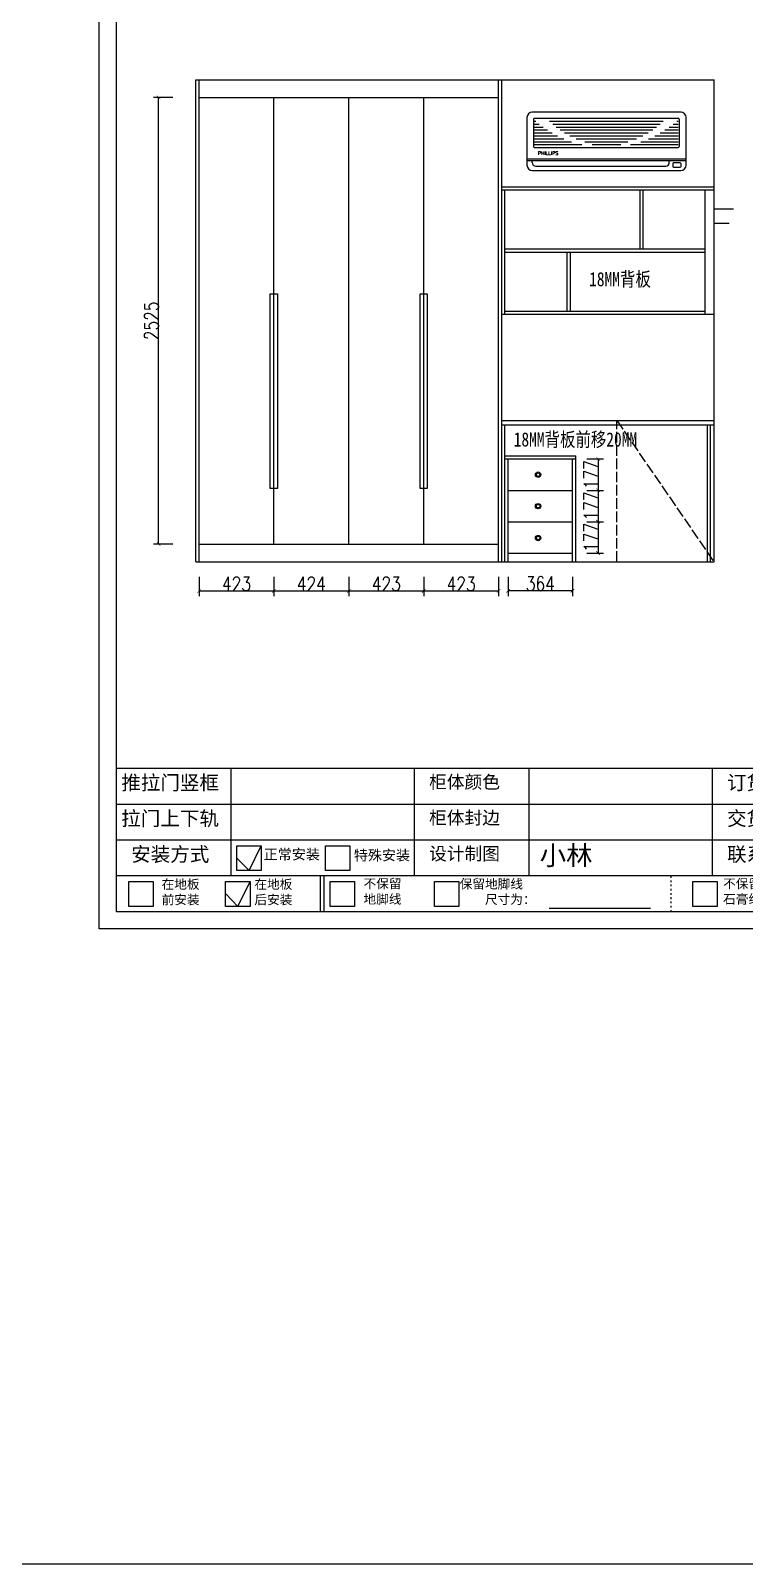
# Model space of a CAD drawing. Header units: millimetres. Extents: x 3255186 to 3429179, y -984851 to -941485.
# Drawn here: x 3338870 to 3342904, y -984851 to -976184 of the extents above; entities that cross this region are included whole.
import ezdxf

# ---------------------------------------------------------------- set-up
doc = ezdxf.new("R2010")
doc.units = ezdxf.units.MM
doc.header["$PDMODE"] = 35
doc.linetypes.add('ACAD_ISO02W100', pattern=[15, 12, -3])
doc.linetypes.add('ACAD_ISO03W100', pattern=[30, 12, -18])
doc.layers.add('块', color=7, linetype='Continuous', lineweight=30)
doc.styles.add('COMPLEX', font='COMPLEX.shx')
doc.styles.add('DIM_FONT', font='SIMPLEX.shx', dxfattribs={"width": 0.8})
doc.styles.add('ROMANS', font='romans')
doc.styles.get("Standard").update_dxf_attribs({"font": 'acaderef.shx', "bigfont": 'bigfont.shx'})
doc.styles.add('新宋体', font='', dxfattribs={"height": 80})
doc.styles.add('标注用字体', font='', dxfattribs={"height": 70})
doc.styles.get('新宋体').set_extended_font_data('NSimSun')
doc.styles.get('标注用字体').set_extended_font_data('FangSong_GB2312')
doc.dimstyles.new('ISO-25', dxfattribs={"dimtxt": 80, "dimasz": 20, "dimexe": 30, "dimexo": 80, "dimtad": 1, "dimdec": 0, "dimtxsty": 'DIM_FONT', "dimblk": 'ARCHTICK', "dimcen": 2.5, "dimadec": 0, "dimazin": 0, "dimtfac": 1, "dimtdec": 0, "dimtmove": 1, "dimatfit": 3, "dimfxl": 80, "dimfxlon": 1, "dimarcsym": 0})

# ---------------------------------------------------------------- blocks, each defined once
blk = doc.blocks.new('锥子')
at = {"color": 4}
for p, q in [((90555.7, 17302.7), (90555.7, 17032.7)), ((91425.7, 17332.7), (90585.7, 17332.7)), ((91455.7, 17032.7), (91455.7, 17302.7)), ((90555.7, 17059), (91455.7, 17059)), ((90585.7, 17002.7), (91425.7, 17002.7))]:
    blk.add_line(p, q, dxfattribs=at)
at = {"color": 8, "linetype": 'ByBlock'}
for p, q in [((90592.4, 17293.1), (90592.4, 17138.7)), ((90597.4, 17298.1), (91410.2, 17298.1)), ((90597.4, 17281.6), (90605.4, 17281.6)), ((90597.4, 17265.1), (90625.5, 17265.1)), ((90597.4, 17248.5), (90647.4, 17248.5)), ((90683.6, 17281.6), (91325.8, 17281.6)), ((90701.2, 17265.1), (91308.3, 17265.1)), ((90720.8, 17248.5), (91288.7, 17248.5)), ((91360.2, 17248.5), (91410.2, 17248.5)), ((91382.1, 17265.1), (91410.2, 17265.1)), ((91402.2, 17281.6), (91410.2, 17281.6)), ((91415.2, 17293.1), (91415.2, 17138.7)), ((90597.4, 17232), (90671.6, 17232)), ((90597.4, 17215.4), (90698.6, 17215.4)), ((90597.4, 17198.9), (90729.3, 17198.9)), ((90597.4, 17182.4), (90764.9, 17182.4)), ((90597.4, 17165.8), (90808.3, 17165.8)), ((90742.9, 17232), (91266.5, 17232)), ((90768.2, 17215.4), (91241.2, 17215.4)), ((90797.9, 17198.9), (91211.5, 17198.9)), ((90834.3, 17182.4), (91175.2, 17182.4)), ((90883.1, 17165.8), (91126.4, 17165.8)), ((91199.3, 17165.8), (91410.2, 17165.8)), ((91242.7, 17182.4), (91410.2, 17182.4)), ((91278.4, 17198.9), (91410.2, 17198.9)), ((91309, 17215.4), (91410.2, 17215.4)), ((91336, 17232), (91410.2, 17232)), ((90597.4, 17149.3), (90866.6, 17149.3)), ((90597.4, 17133.7), (91410.2, 17133.7)), ((90923.5, 17149.3), (91086, 17149.3)), ((91141, 17149.3), (91410.2, 17149.3)), ((90555.7, 17069), (91455.7, 17069)), ((90585.7, 17048.1), (90585.7, 17059)), ((90605.7, 17028.1), (91340.3, 17028.1)), ((91360.3, 17048.1), (91360.3, 17059)), ((91379.4, 17041.2), (91379.4, 17027.1)), ((91422.5, 17046.2), (91384.4, 17046.2)), ((91384.4, 17022.1), (91422.5, 17022.1)), ((91427.5, 17027.1), (91427.5, 17041.2))]:
    blk.add_line(p, q, dxfattribs=at)
at = {"color": 4}
for centre, start, end in [((90585.7, 17302.7), 90, 180), ((91425.7, 17302.7), 0, 90), ((90585.7, 17032.7), 180, 270), ((91425.7, 17032.7), 270, 0)]:
    blk.add_arc(centre, 30, start, end, dxfattribs=at)
at = {"color": 8, "linetype": 'ByBlock'}
for centre, radius, start, end in [((90597.4, 17293.1), 5, 90, 180), ((91410.2, 17293.1), 5, 0, 90), ((90597.4, 17138.7), 5, 180, 270), ((91410.2, 17138.7), 5, 270, 0), ((90605.7, 17048.1), 20, 180, 270), ((91340.3, 17048.1), 20, 270, 0), ((91384.4, 17041.2), 5, 90, 180), ((91384.4, 17027.1), 5, 180, 270), ((91422.5, 17041.2), 5, 0, 90), ((91422.5, 17027.1), 5, 270, 0)]:
    blk.add_arc(centre, radius, start, end, dxfattribs=at)
at = {"color": 8, "linetype": 'ByBlock', "style": 'COMPLEX'}
blk.add_text('PHILLIPS', height=20, dxfattribs=at).set_placement((90618.1, 17091.1))
blk = doc.blocks.new('_ArchTick')
at = {"color": 0, "linetype": 'ByBlock', "const_width": 0.15}
blk.add_lwpolyline([(-0.5, -0.5), (0.5, 0.5)], dxfattribs=at)
blk = doc.blocks.new('*D536')
at = {"color": 0, "lineweight": -2, "ltscale": 5}
for p, q in [((3339673.8, -976561.4), (3339563.8, -976561.4)), ((3339593.8, -979086.4), (3339593.8, -976561.4)), ((3339673.8, -979086.4), (3339563.8, -979086.4))]:
    blk.add_line(p, q, dxfattribs=at)
at = {"layer": 'Defpoints', "color": 0, "ltscale": 5}
for p in [(3339593.8, -976561.4), (3340244.8, -976561.4), (3340244.8, -979086.4)]:
    blk.add_point(p, dxfattribs=at)
at = {"color": 0, "lineweight": -2, "ltscale": 5, "xscale": 20, "yscale": 20, "zscale": 20}
for p, rotation in [((3339593.8, -976561.4), 90), ((3339593.8, -979086.4), 270)]:
    blk.add_blockref('_ArchTick', p, dxfattribs=dict(at, rotation=rotation))
at = {"color": 0, "ltscale": 5, "insert": (3339553.2, -977823.9), "char_height": 80, "attachment_point": 5, "rotation": 90, "style": 'DIM_FONT'}
blk.add_mtext('2525', dxfattribs=at)
blk = doc.blocks.new('*D537')
at = {"color": 0, "lineweight": -2, "ltscale": 5}
for p, q in [((3339822.3, -979270.5), (3339822.3, -979380.5)), ((3340244.8, -979270.5), (3340244.8, -979380.5)), ((3339822.3, -979350.5), (3340244.8, -979350.5))]:
    blk.add_line(p, q, dxfattribs=at)
at = {"layer": 'Defpoints', "color": 0, "ltscale": 5}
for p in [(3339822.3, -979086.4), (3340244.8, -979086.4), (3340244.8, -979350.5)]:
    blk.add_point(p, dxfattribs=at)
at = {"color": 0, "lineweight": -2, "ltscale": 5, "xscale": 20, "yscale": 20, "zscale": 20, "rotation": 180}
blk.add_blockref('_ArchTick', (3339822.3, -979350.5), dxfattribs=at)
at = {"color": 0, "lineweight": -2, "ltscale": 5, "xscale": 20, "yscale": 20, "zscale": 20}
blk.add_blockref('_ArchTick', (3340244.8, -979350.5), dxfattribs=at)
at = {"color": 0, "ltscale": 5, "insert": (3340033.6, -979309.8), "char_height": 80, "attachment_point": 5, "style": 'DIM_FONT'}
blk.add_mtext('423', dxfattribs=at)
blk = doc.blocks.new('*D538')
at = {"color": 0, "lineweight": -2, "ltscale": 5}
for p, q in [((3340244.8, -979270.5), (3340244.8, -979380.5)), ((3340668.8, -979270.5), (3340668.8, -979380.5)), ((3340244.8, -979350.5), (3340668.8, -979350.5))]:
    blk.add_line(p, q, dxfattribs=at)
at = {"layer": 'Defpoints', "color": 0, "ltscale": 5}
for p in [(3340244.8, -979086.4), (3340668.8, -979086.4), (3340668.8, -979350.5)]:
    blk.add_point(p, dxfattribs=at)
at = {"color": 0, "lineweight": -2, "ltscale": 5, "xscale": 20, "yscale": 20, "zscale": 20, "rotation": 180}
blk.add_blockref('_ArchTick', (3340244.8, -979350.5), dxfattribs=at)
at = {"color": 0, "lineweight": -2, "ltscale": 5, "xscale": 20, "yscale": 20, "zscale": 20}
blk.add_blockref('_ArchTick', (3340668.8, -979350.5), dxfattribs=at)
at = {"color": 0, "ltscale": 5, "insert": (3340456.8, -979309.8), "char_height": 80, "attachment_point": 5, "style": 'DIM_FONT'}
blk.add_mtext('424', dxfattribs=at)
blk = doc.blocks.new('*D539')
at = {"color": 0, "lineweight": -2, "ltscale": 5}
for p, q in [((3340668.8, -979270.5), (3340668.8, -979380.5)), ((3341092, -979270.5), (3341092, -979380.5)), ((3340668.8, -979350.5), (3341092, -979350.5))]:
    blk.add_line(p, q, dxfattribs=at)
at = {"layer": 'Defpoints', "color": 0, "ltscale": 5}
for p in [(3340668.8, -979086.4), (3341092, -979086.4), (3341092, -979350.5)]:
    blk.add_point(p, dxfattribs=at)
at = {"color": 0, "lineweight": -2, "ltscale": 5, "xscale": 20, "yscale": 20, "zscale": 20, "rotation": 180}
blk.add_blockref('_ArchTick', (3340668.8, -979350.5), dxfattribs=at)
at = {"color": 0, "lineweight": -2, "ltscale": 5, "xscale": 20, "yscale": 20, "zscale": 20}
blk.add_blockref('_ArchTick', (3341092, -979350.5), dxfattribs=at)
at = {"color": 0, "ltscale": 5, "insert": (3340880.4, -979309.8), "char_height": 80, "attachment_point": 5, "style": 'DIM_FONT'}
blk.add_mtext('423', dxfattribs=at)
blk = doc.blocks.new('*D540')
at = {"color": 0, "lineweight": -2, "ltscale": 5}
for p, q in [((3341092, -979270.5), (3341092, -979380.5)), ((3341515.3, -979270.5), (3341515.3, -979380.5)), ((3341092, -979350.5), (3341515.3, -979350.5))]:
    blk.add_line(p, q, dxfattribs=at)
at = {"layer": 'Defpoints', "color": 0, "ltscale": 5}
for p in [(3341092, -979086.4), (3341515.3, -979086.4), (3341515.3, -979350.5)]:
    blk.add_point(p, dxfattribs=at)
at = {"color": 0, "lineweight": -2, "ltscale": 5, "xscale": 20, "yscale": 20, "zscale": 20, "rotation": 180}
blk.add_blockref('_ArchTick', (3341092, -979350.5), dxfattribs=at)
at = {"color": 0, "lineweight": -2, "ltscale": 5, "xscale": 20, "yscale": 20, "zscale": 20}
blk.add_blockref('_ArchTick', (3341515.3, -979350.5), dxfattribs=at)
at = {"color": 0, "ltscale": 5, "insert": (3341303.7, -979309.8), "char_height": 80, "attachment_point": 5, "style": 'DIM_FONT'}
blk.add_mtext('423', dxfattribs=at)
blk = doc.blocks.new('*D541')
at = {"color": 0, "lineweight": -2, "ltscale": 5}
for p, q in [((3341569.3, -979269.7), (3341569.3, -979379.7)), ((3341933.3, -979269.7), (3341933.3, -979379.7)), ((3341933.3, -979349.7), (3341569.3, -979349.7))]:
    blk.add_line(p, q, dxfattribs=at)
at = {"layer": 'Defpoints', "color": 0, "ltscale": 5}
for p in [(3341569.3, -979136.4), (3341933.3, -979136.4), (3341569.3, -979349.7)]:
    blk.add_point(p, dxfattribs=at)
at = {"color": 0, "lineweight": -2, "ltscale": 5, "xscale": 20, "yscale": 20, "zscale": 20, "rotation": 180}
blk.add_blockref('_ArchTick', (3341569.3, -979349.7), dxfattribs=at)
at = {"color": 0, "lineweight": -2, "ltscale": 5, "xscale": 20, "yscale": 20, "zscale": 20}
blk.add_blockref('_ArchTick', (3341933.3, -979349.7), dxfattribs=at)
at = {"color": 0, "ltscale": 5, "insert": (3341751.3, -979309.1), "char_height": 80, "attachment_point": 5, "style": 'DIM_FONT'}
blk.add_mtext('364', dxfattribs=at)
blk = doc.blocks.new('*D542')
at = {"color": 0, "lineweight": -2, "ltscale": 5}
for p, q in [((3342013.3, -978604.4), (3342107.6, -978604.4)), ((3342077.6, -978604.4), (3342077.6, -978781.8)), ((3342013.3, -978781.8), (3342107.6, -978781.8))]:
    blk.add_line(p, q, dxfattribs=at)
at = {"layer": 'Defpoints', "color": 0, "ltscale": 5}
for p in [(3341933.3, -978604.4), (3341933.3, -978781.8), (3342077.6, -978781.8)]:
    blk.add_point(p, dxfattribs=at)
at = {"color": 0, "lineweight": -2, "ltscale": 5, "xscale": 20, "yscale": 20, "zscale": 20}
for p, rotation in [((3342077.6, -978604.4), 90), ((3342077.6, -978781.8), 270)]:
    blk.add_blockref('_ArchTick', p, dxfattribs=dict(at, rotation=rotation))
at = {"color": 0, "ltscale": 5, "insert": (3342037, -978693.1), "char_height": 80, "attachment_point": 5, "rotation": 90, "style": 'DIM_FONT'}
blk.add_mtext('177', dxfattribs=at)
blk = doc.blocks.new('*D543')
at = {"color": 0, "lineweight": -2, "ltscale": 5}
for p, q in [((3342013.3, -978781.8), (3342107.6, -978781.8)), ((3342077.6, -978781.8), (3342077.6, -978959.1)), ((3342013.3, -978959.1), (3342107.6, -978959.1))]:
    blk.add_line(p, q, dxfattribs=at)
at = {"layer": 'Defpoints', "color": 0, "ltscale": 5}
for p in [(3341933.3, -978781.8), (3341933.3, -978959.1), (3342077.6, -978959.1)]:
    blk.add_point(p, dxfattribs=at)
at = {"color": 0, "lineweight": -2, "ltscale": 5, "xscale": 20, "yscale": 20, "zscale": 20}
for p, rotation in [((3342077.6, -978781.8), 90), ((3342077.6, -978959.1), 270)]:
    blk.add_blockref('_ArchTick', p, dxfattribs=dict(at, rotation=rotation))
at = {"color": 0, "ltscale": 5, "insert": (3342037, -978870.4), "char_height": 80, "attachment_point": 5, "rotation": 90, "style": 'DIM_FONT'}
blk.add_mtext('177', dxfattribs=at)
blk = doc.blocks.new('*D544')
at = {"color": 0, "lineweight": -2, "ltscale": 5}
for p, q in [((3342013.3, -978959.1), (3342107.6, -978959.1)), ((3342077.6, -978959.1), (3342077.6, -979136.4)), ((3342013.3, -979136.4), (3342107.6, -979136.4))]:
    blk.add_line(p, q, dxfattribs=at)
at = {"layer": 'Defpoints', "color": 0, "ltscale": 5}
for p in [(3341933.3, -978959.1), (3341933.3, -979136.4), (3342077.6, -979136.4)]:
    blk.add_point(p, dxfattribs=at)
at = {"color": 0, "lineweight": -2, "ltscale": 5, "xscale": 20, "yscale": 20, "zscale": 20}
for p, rotation in [((3342077.6, -978959.1), 90), ((3342077.6, -979136.4), 270)]:
    blk.add_blockref('_ArchTick', p, dxfattribs=dict(at, rotation=rotation))
at = {"color": 0, "ltscale": 5, "insert": (3342037, -979047.8), "char_height": 80, "attachment_point": 5, "rotation": 90, "style": 'DIM_FONT'}
blk.add_mtext('177', dxfattribs=at)
blk = doc.blocks.new('*D882')
at = {"color": 0, "lineweight": -2, "ltscale": 5}
for p, q in [((3374291.9, -976335.6), (3374321.9, -976335.6)), ((3374291.9, -976335.6), (3374291.9, -976935.6)), ((3374211.9, -976935.6), (3374321.9, -976935.6))]:
    blk.add_line(p, q, dxfattribs=at)
at = {"layer": 'Defpoints', "color": 0, "ltscale": 5}
for p in [(3374262.6, -976335.6), (3292529.9, -976935.6), (3374291.9, -976935.6)]:
    blk.add_point(p, dxfattribs=at)
at = {"color": 0, "lineweight": -2, "ltscale": 5, "xscale": 20, "yscale": 20, "zscale": 20}
for p, rotation in [((3374291.9, -976335.6), 90), ((3374291.9, -976935.6), 270)]:
    blk.add_blockref('_ArchTick', p, dxfattribs=dict(at, rotation=rotation))
at = {"color": 0, "ltscale": 5, "insert": (3374251.3, -976635.6), "char_height": 80, "attachment_point": 5, "rotation": 90, "style": 'DIM_FONT'}
blk.add_mtext('600', dxfattribs=at)
blk = doc.blocks.new('M')
for p, q in [((7224, 24106), (7224, 32333)), ((7224, 32333), (18599, 32332)), ((18599, 32332), (18599, 24106)), ((7346, 24228), (7345, 32211)), ((7345, 32211), (18477, 32210)), ((7886, 31941), (7886, 32211)), ((8426, 32211), (8426, 31941)), ((15589, 32004), (15589, 32211)), ((16220, 32004), (16220, 32211)), ((16852, 32210), (16852, 25243)), ((18477, 32210), (18477, 24228)), ((15589, 32004), (16852, 32004)), ((8426, 31941), (7345, 31941)), ((16852, 30991), (18477, 30991)), ((16852, 30810), (18477, 30810)), ((16852, 30770), (18477, 30770)), ((16852, 30294), (18477, 30294)), ((16852, 30253), (18477, 30253)), ((16852, 29969), (18477, 29969)), ((16852, 29440), (18477, 29440)), ((16852, 29156), (18477, 29156)), ((16852, 28628), (18477, 28628)), ((16852, 28343), (18477, 28343)), ((16852, 27815), (18477, 27815)), ((16852, 27531), (18477, 27531)), ((16852, 26962), (18477, 26962)), ((16852, 26677), (18477, 26677)), ((16852, 25557), (18477, 25557)), ((16852, 25527), (18477, 25527)), ((18477, 25243), (7346, 25243)), ((8159, 24482), (8159, 25243)), ((9459, 24482), (9459, 25243)), ((10272, 24482), (10272, 25243)), ((11572, 24482), (11572, 25243)), ((12385, 24482), (12385, 25243)), ((13685, 24228), (13685, 25243)), ((14091, 24228), (14091, 25243)), ((15913, 25243), (15913, 24232)), ((15916, 25243), (15916, 24232)), ((18477, 25050), (15913, 25050)), ((13685, 24989), (7346, 24989)), ((13685, 24736), (7346, 24736)), ((13685, 24482), (7346, 24482)), ((8792, 24228), (8792, 24482)), ((8819, 24228), (8819, 24482)), ((10414, 24254), (11133, 24254)), ((12734, 24254), (13581, 24254)), ((18477, 24228), (7346, 24228)), ((18599, 24106), (7224, 24106))]:
    blk.add_line(p, q)
at = {"color": 0, "ltscale": 5}
for p, q in [((8286, 24520), (8372, 24696)), ((8199, 24608), (8286, 24520)), ((8207, 24266), (8294, 24442)), ((8121, 24354), (8207, 24266))]:
    blk.add_line(p, q, dxfattribs=at)
at = {"linetype": 'ACAD_ISO03W100'}
blk.add_line((11279, 24228), (11279, 24482), dxfattribs=at)
at = {"lineweight": 25}
for points in [[(7434, 24442), (7607, 24442), (7607, 24266), (7434, 24266)], [(8120, 24442), (8293, 24442), (8293, 24266), (8120, 24266)], [(8861, 24442), (9034, 24442), (9034, 24266), (8861, 24266)], [(9601, 24442), (9774, 24442), (9774, 24266), (9601, 24266)], [(11433, 24442), (11606, 24442), (11606, 24266), (11433, 24266)], [(12062, 24442), (12235, 24442), (12235, 24266), (12062, 24266)]]:
    blk.add_lwpolyline(points, close=True, dxfattribs=at)
at = {"layer": '块'}
blk.add_lwpolyline([(14364, 24939), (14524, 24939), (14524, 24783), (14364, 24783)], close=True, dxfattribs=at)
at = {"layer": '块', "lineweight": 25}
for points in [[(8199, 24696), (8372, 24696), (8372, 24520), (8199, 24520)], [(8828, 24696), (9001, 24696), (9001, 24520), (8828, 24520)]]:
    blk.add_lwpolyline(points, close=True, dxfattribs=at)
at = {"attachment_point": 1}
for s, insert, char_height, width in [('{\\fSimSun|b0|i0|c134|p54;第  张}', (15641, 32177), 99.06, 2286.9), ('{\\fSimSun|b0|i0|c134|p54;共  张}', (16289, 32178), 99.06, 2286.9), ('{\\fSimSun|b0|i0|c134|p2;缔造时尚家居精品\\P    传承北欧优异品质}', (16957, 30683), 101.58, 1676.49), ('{\\fSimSun|b0|i0|c134|p54;温 馨 提 示}', (16777, 25217), 101.58, 2345.16), ('{\\fSimSun|b0|i0|c134|p54;推拉门竖框}', (7380, 25194), 101.58, 748), ('{\\fSimSun|b0|i0|c134|p54;订货日期}', (11676, 25194), 101.58, 567.91), ('{\\fSimHei|b0|i0|c134|p2;注意事项}', (13789, 25141), 121.9, 119.08), ('{\\fSimSun|b0|i0|c134|p54;拉门上下轨}', (7380, 24940), 101.58, 748), ('{\\fSimSun|b0|i0|c134|p54;交货日期}', (11676, 24940), 101.58, 567.91), ('{\\fSimSun|b0|i0|c134|p54;安装方式}', (7450, 24686), 101.58, 567.91), ('{\\fSimSun|b0|i0|c134|p54;联系电话}', (11676, 24686), 101.58, 567.91), ('{\\fSimSun|b0|i0|c134|p54;正常安装}', (8390, 24672), 73.14, 538.56), ('{\\fSimSun|b0|i0|c134|p54;特殊安装}', (9029, 24665), 73.14, 538.56), ('{\\fSimSun|b0|i0|c134|p54;不保留\\P地脚线}', (9098, 24460), 65.83, 645.46), ('{\\fSimSun|b0|i0|c134|p54;保留地脚线\\P    尺寸为：}', (9780, 24458), 65.83, 801.54), ('{\\fSimSun|b0|i0|c134|p54;不保留\\P\\fSimSun|b0|i0|c134|p2;石膏线}', (11648, 24460), 65.83, 645.46), ('{\\fSimSun|b0|i0|c134|p54;保留\\fSimSun|b0|i0|c134|p2;石膏线\\P尺寸为:}', (12254, 24460), 65.83, 645.46), ('{\\fSimSun|b0|i0|c134|p54;在地板\\P前安装}', (7666, 24456), 65.83, 645.46), ('{\\fSimSun|b0|i0|c134|p54;在地板\\P后安装}', (8324, 24456), 65.83, 645.46)]:
    blk.add_mtext(s, dxfattribs=dict(at, insert=insert, char_height=char_height, width=width))
at = {"char_height": 109.1, "attachment_point": 5}
for s, insert in [('{\\fSimSun|b0|i0|c134|p54;单位}', (7596, 32074)), ('{\\fArial|b0|i0|c0|p32;mm}', (8174, 32074))]:
    blk.add_mtext(s, dxfattribs=dict(at, insert=insert))
at = {"attachment_point": 1}
for s, insert, char_height, width, style in [('图  纸  名  称', (17091, 30178), 126.2, 1414.86, '新宋体'), ('客  户  姓  名', (17083, 29365), 126.2, 1414.86, '新宋体'), ('联  系  电  话', (17036, 28600), 126.2, 1756.25, '新宋体'), ('客  户  地  址', (17100, 27740), 126.2, 1414.86, '新宋体'), ('客  户  签  名', (17081, 26887), 126.2, 1414.86, '新宋体'), ('柜体颜色  ', (9563, 25194), 92.1, 1815.91, '新宋体'), ('{\\fSimSun|b0|i0|c134|p2;1、推拉门柜体预留        90mm           \\P       \\P         70mm推拉门轨道位置；\\P\\P2、抽屉拉手为：\\L           \\l，\\P   \\P    平开门拉手为：\\L              \\l；\\P               }', (14197, 25149), 67.72, 4207.93, '标注用字体'), ('{\\fSimSun|b0|i0|c134|p54;柜体封边}', (9563, 24940), 92.1, 1815.91, '新宋体'), ('{\\fSimSun|b0|i0|c134|p54;设计制图}', (9563, 24686), 92.1, 1815.91, '新宋体')]:
    blk.add_mtext(s, dxfattribs=dict(at, insert=insert, char_height=char_height, width=width, style=style))
at = {"char_height": 101.55, "attachment_point": 1, "style": 'ROMANS'}
for s, insert in [('{\\fSimSun|b0|i0|c134|p2;\\H0.8x;     \\H0.75x;    ① 订制本公司衣柜或推拉门金额不足2000元,需加收100元运费。\\P        }', (15519, 24930)), ('{\\fSimSun|b0|i0|c134|p2;\\P\\H0.6x;        \u3000 ② 请要求销售员充分讲解并完全理解设计意图,对本图确定无误}', (15508, 24904)), ('{\\fSimSun|b0|i0|c134|p2;\\P\\H0.6x;\\P           方可签字。}', (15638, 24931)), ('{\\fSimSun|b0|i0|c134|p2;\\P\\H0.6x;           ③ 本图经客户确认后,本公司不承担任何更改责任。}', (15508, 24602))]:
    blk.add_mtext(s, dxfattribs=dict(at, insert=insert))

msp = doc.modelspace()

# ---------------------------------------------------------------- linework, layer by layer
at = {"ltscale": 5}
for p, q in [((3339804.3, -976461.4), (3342733.3, -976461.4)), ((3339804.3, -979186.4), (3339804.3, -976461.4)), ((3339822.3, -979186.4), (3339822.3, -976461.4)), ((3341515.3, -979186.4), (3341515.3, -976461.4)), ((3341533.3, -979186.4), (3341533.3, -976461.4)), ((3342733.3, -979186.4), (3342733.3, -976461.4)), ((3339822.3, -976561.4), (3341515.3, -976561.4)), ((3340244.8, -979086.4), (3340244.8, -976561.4)), ((3340668.8, -979086.4), (3340668.8, -976561.4)), ((3341092, -979086.4), (3341092, -976561.4)), ((3341533.3, -977066.4), (3342733.3, -977066.4)), ((3341533.3, -977084.4), (3342733.3, -977084.4)), ((3341551.3, -977786.4), (3341551.3, -977084.4)), ((3342315.3, -977417.4), (3342315.3, -977084.4)), ((3342333.3, -977417.4), (3342333.3, -977084.4)), ((3342683.3, -977786.4), (3342683.3, -977084.4)), ((3341533.3, -977786.4), (3342733.3, -977786.4)), ((3341551.3, -977768.4), (3342683.3, -977768.4)), ((3341533.3, -978386.4), (3342733.3, -978386.4)), ((3341533.3, -978411.4), (3342733.3, -978411.4)), ((3341551.3, -979186.4), (3341551.3, -978411.4)), ((3342695.3, -979186.4), (3342695.3, -978411.4)), ((3342713.3, -979186.4), (3342713.3, -978411.4)), ((3341551.3, -978586.4), (3341951.3, -978586.4)), ((3341551.3, -978604.4), (3341951.3, -978604.4)), ((3341569.3, -979186.4), (3341569.3, -978604.4)), ((3341933.3, -979186.4), (3341933.3, -978604.4)), ((3341951.3, -979186.4), (3341951.3, -978586.4)), ((3341569.3, -978781.8), (3341933.3, -978781.8)), ((3341569.3, -978959.1), (3341933.3, -978959.1)), ((3339822.3, -979086.4), (3341515.3, -979086.4)), ((3339804.3, -979186.4), (3342733.3, -979186.4)), ((3341569.3, -979136.4), (3341933.3, -979136.4))]:
    msp.add_line(p, q, dxfattribs=at)
at = {"color": 1, "ltscale": 5}
for p, q in [((3342733.3, -977191.4), (3342843.8, -977191.4)), ((3342733.3, -977271.4), (3342818.7, -977271.4))]:
    msp.add_line(p, q, dxfattribs=at)
for p, q in [((3341551.3, -977417.4), (3342683.3, -977417.4)), ((3341551.3, -977435.4), (3342683.3, -977435.4)), ((3341901.3, -977435.4), (3341901.3, -977768.4)), ((3341919.3, -977435.4), (3341919.3, -977768.4))]:
    msp.add_line(p, q)
at = {"color": 252, "linetype": 'ACAD_ISO02W100', "ltscale": 5}
for p, q in [((3342183.3, -979186.4), (3342183.3, -978386.4)), ((3342183.3, -978386.4), (3342733.3, -979186.4))]:
    msp.add_line(p, q, dxfattribs=at)
at = {"color": 6, "ltscale": 5}
msp.add_lwpolyline([(3255185.8, -971010.2), (3429012.1, -971010.2), (3429012.1, -984851.3), (3255185.8, -984851.3)], close=True, dxfattribs=at)
at = {"color": 1, "ltscale": 5}
for points in [[(3340224.8, -977671.7), (3340264.8, -977671.7), (3340264.8, -978771.7), (3340224.8, -978771.7)], [(3341072, -977671.7), (3341112, -977671.7), (3341112, -978771.7), (3341072, -978771.7)]]:
    msp.add_lwpolyline(points, close=True, dxfattribs=at)
at = {"ltscale": 5}
for centre, radius in [((3341738.7, -978692.9), 15), ((3341738.7, -978692.9), 10), ((3341738.7, -978871.2), 15), ((3341738.7, -978871.2), 10), ((3341738.7, -979051.5), 15), ((3341738.7, -979051.5), 10)]:
    msp.add_circle(centre, radius, dxfattribs=at)

# ---------------------------------------------------------------- block references
at = {"xscale": 0.7970586622832343, "yscale": 0.7970586624578573, "zscale": 0.7970586624}
msp.add_blockref('M', (3333500.3, -1000474.2), dxfattribs=at)
at = {"color": 4}
msp.add_blockref('锥子', (3251119.9, -993977.2), dxfattribs=at)

# ---------------------------------------------------------------- texts
at = {"char_height": 80, "width": 1175.852, "attachment_point": 1, "style": 'DIM_FONT'}
for s, insert in [('{\\fSimSun|b0|i0|c134|p2;18MM背板}', (3342027.2, -977548.3)), ('{\\fSimSun|b0|i0|c134|p2;18MM背板前移20MM}', (3341600.8, -978454.1))]:
    msp.add_mtext(s, dxfattribs=dict(at, insert=insert))
at = {"insert": (3341747.5, -980790.2), "char_height": 109.442, "width": 1524.321, "attachment_point": 1}
msp.add_mtext('{\\fSimSun|b0|i0|c134|p2;小林}', dxfattribs=at)

# ---------------------------------------------------------------- dimensions: what is measured, and where the dimension line sits
at = {"ltscale": 5}
for base, p1, p2, picture, middle in [((3374291.9, -976935.6), (3374262.6, -976335.6), (3292529.9, -976935.6), '*D882', (3374251.3, -976635.6)), ((3339593.8, -976561.4), (3340244.8, -979086.4), (3340244.8, -976561.4), '*D536', (3339553.2, -977823.9)), ((3342077.6, -978781.8), (3341933.3, -978604.4), (3341933.3, -978781.8), '*D542', (3342037, -978693.1)), ((3342077.6, -978959.1), (3341933.3, -978781.8), (3341933.3, -978959.1), '*D543', (3342037, -978870.4)), ((3342077.6, -979136.4), (3341933.3, -978959.1), (3341933.3, -979136.4), '*D544', (3342037, -979047.8))]:
    dim = msp.add_linear_dim(base=base, p1=p1, p2=p2, angle=90, dimstyle='ISO-25', dxfattribs=at)
    dim.commit()
    dim.dimension.update_dxf_attribs({"geometry": picture, "text_midpoint": middle})
for base, p1, p2, picture, middle in [((3340244.8177, -979350.4629), (3339822.2928, -979086.4319), (3340244.8177, -979086.4319), '*D537', (3340033.5552, -979309.8379)), ((3340668.8, -979350.5), (3340244.8, -979086.4), (3340668.8, -979086.4), '*D538', (3340456.8, -979309.8)), ((3341092, -979350.5), (3340668.8, -979086.4), (3341092, -979086.4), '*D539', (3340880.4, -979309.8)), ((3341515.3, -979350.5), (3341092, -979086.4), (3341515.3, -979086.4), '*D540', (3341303.7, -979309.8)), ((3341569.3, -979349.7), (3341933.3, -979136.4), (3341569.3, -979136.4), '*D541', (3341751.3, -979309.1))]:
    dim = msp.add_linear_dim(base=base, p1=p1, p2=p2, dimstyle='ISO-25', dxfattribs=at)
    dim.commit()
    dim.dimension.update_dxf_attribs({"geometry": picture, "text_midpoint": middle})

doc.saveas('drawing.dxf')
